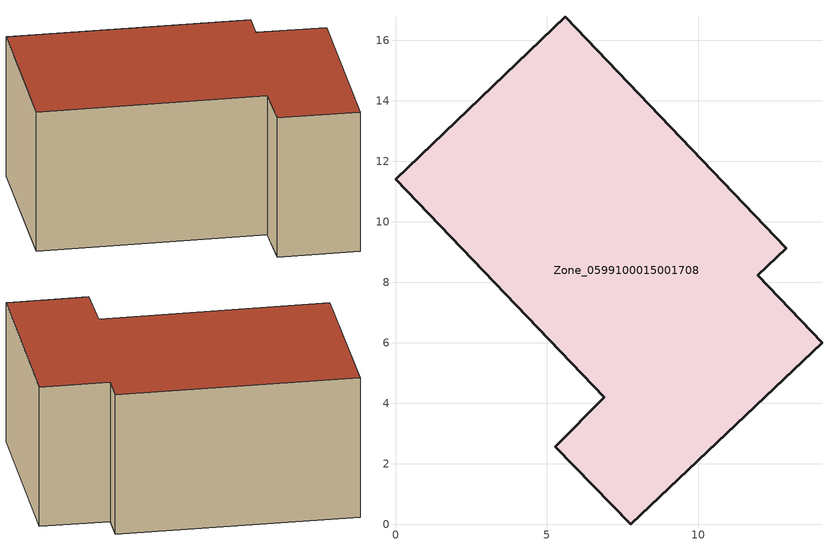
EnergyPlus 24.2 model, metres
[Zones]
Zone_0599100015001708
 floor ground (C_G): 5.29,2.57 6.9,4.2 0,11.41 5.61,16.78 12.92,9.13 11.98,8.24 14.1,6.01 7.77,0 z0.62
 wall outside (C_F): 6.9,4.2 5.29,2.57 7.77,0 14.1,6.01 11.98,8.24 12.92,9.13 5.61,16.78 0,11.41 6.9,4.2 z0.62:7.15
 roof outside (C_R): 5.61,16.78 0,11.41 6.9,4.2 5.29,2.57 7.77,0 14.1,6.01 11.98,8.24 12.92,9.13 z7.15
[BUILDING]
Pand.0599100015001708: North Axis=0; Terrain=City; Loads Convergence Tolerance Value=0.04; Temperature Convergence Tolerance Value=0.4; Solar Distribution=FullExterior; Maximum Number of Warmup Days=25; Minimum Number of Warmup Days=1
[Site:Location]
Rotterdam.The.Hague.AP_ZH_NLD Design_Conditions: Latitude=51.96; Longitude=4.45; Time Zone=1; Elevation=-4.5
[SITE:GROUNDTEMPERATURE:BUILDINGSURFACE]
18, 18, 18, 18, 18, 18, 18, 18, 18, 18, 18, 18
[MATERIAL] Thermal Absorptance=0.9; Solar Absorptance=0.7; Visible Absorptance=0.7
Name | Roughness | Thickness | Conductivity | Density | Specific Heat
G.D.1975-1991 | MediumSmooth | 0.15 | 0.288461 | 540 | 1210
F.D.1975-1991 | Rough | 0.3 | 0.230769 | 1920 | 840
R.D.1975-1991 | MediumRough | 0.2 | 0.153846 | 1500 | 1000
[CONSTRUCTION]
C_G: G.D.1975-1991
C_F: F.D.1975-1991
C_R: R.D.1975-1991
[ZONE]
Zone_0599100015001708: Type=1; Multiplier=1; Ceiling Height=Autocalculate; Volume=Autocalculate; Floor Area=autocalculate; Part of Total Floor Area=Yes
[ZONEINFILTRATION:DESIGNFLOWRATE]
Infil_Zone_0599100015001708: Zone or ZoneList or Space or SpaceList=Zone_0599100015001708; Schedule=AlwaysOn; Design Flow Rate Calculation Method=Flow/Area; Flow Rate per Floor Area=0.0042; Constant Term Coefficient=1; Temperature Term Coefficient=0; Velocity Term Coefficient=0; Velocity Squared Term Coefficient=0
[HVACTEMPLATE:ZONE:IDEALLOADSAIRSYSTEM]
Zone_0599100015001708: Maximum Heating Supply Air Temperature=50; Minimum Cooling Supply Air Temperature=13; Maximum Heating Supply Air Humidity Ratio=0.0156; Minimum Cooling Supply Air Humidity Ratio=0.0077; Heating Limit=NoLimit; Cooling Limit=NoLimit; Dehumidification Control Type=ConstantSensibleHeatRatio; Cooling Sensible Heat Ratio=0.7; Dehumidification Setpoint=60; Humidification Control Type=None; Humidification Setpoint=30; Outdoor Air Method=None; Outdoor Air Flow Rate per Person=0.00944; Outdoor Air Flow Rate per Zone Floor Area=0; Outdoor Air Flow Rate per Zone=0; Demand Controlled Ventilation Type=None; Outdoor Air Economizer Type=NoEconomizer; Heat Recovery Type=None; Sensible Heat Recovery Effectiveness=0.7; Latent Heat Recovery Effectiveness=0.65
[ZONECONTROL:THERMOSTAT]
ThermostatControl_Zone_0599100015001708: Zone or ZoneList=Zone_0599100015001708; Control Type Schedule=DualSetpointControlType; Control 1=Thermostat_Zone_0599100015001708; Temperature Difference Between Cutout And Setpoint=0
[THERMOSTATSETPOINT:DUALSETPOINT]
Thermostat_Zone_0599100015001708: Heating Setpoint Temperature Schedule=HeatingSetpoint_Zone_0599100015001708; Cooling Setpoint Temperature Schedule=CoolingSetpoint_Zone_0599100015001708
[SCHEDULE:COMPACT]
HeatingSetpoint_Zone_0599100015001708: Through: 12/31, For: AllDays, Until: 24:00, 21
CoolingSetpoint_Zone_0599100015001708: Through: 12/31, For: AllDays, Until: 24:00, 24
DualSetpointControlType: Through: 12/31, For: AllDays, Until: 24:00, 4
AlwaysOn: Through: 12/31, For: AllDays, Until: 24:00, 1
